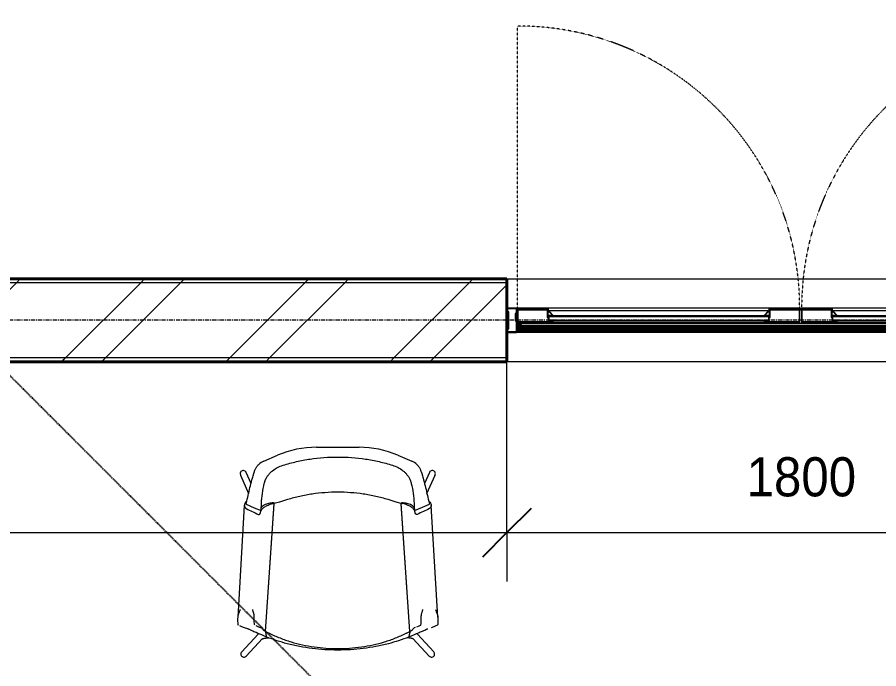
# Model space of a CAD drawing. Header units: millimetres. Extents: x -44657 to 28812, y -28146 to 16565.
# Drawn here: x -27726 to -25086, y -2379 to -383 of the extents above; entities that cross this region are included whole.
import ezdxf

# ---------------------------------------------------------------- set-up
doc = ezdxf.new("R2010")
doc.units = ezdxf.units.MM
for name, pattern in [('Dash 1_5mm', [3, 1.5, -1.5]), ('Detail Dash', [1.1, 0.55, -0.55]), ('Grid Line', [22.225, 12.7, -3.175, 3.175, -3.175])]:
    doc.linetypes.add(name, pattern=pattern)
for name, color, linetype, lineweight in [('A-ANNO-DIMS', 211, 'Continuous', 5), ('A-ANNO-DIMS-100', 211, 'Continuous', 5), ('A-DETL', 90, 'Continuous', 5), ('A-DOOR', 31, 'Continuous', 9), ('A-FLOR', 192, 'Continuous', 9), ('A-WALL', 113, 'Continuous', 9), ('A-WALL-PATT', 111, 'Continuous', 9), ('I-FURN', 30, 'Continuous', 5), ('I-WALL', 2, 'Continuous', 9), ('S-GRID', 1, 'Continuous', 5)]:
    doc.layers.add(name, color=color, linetype=linetype, lineweight=lineweight)
doc.styles.add('Arial_3', font='arial.ttf', dxfattribs={"width": 0.9, "height": 120})
doc.dimstyles.new('SVA_-_1_2mm_Arial', dxfattribs={"dimscale": 304.8, "dimtxt": 122.431128, "dimasz": 0.492126, "dimexe": 0.492126, "dimexo": 0.0625, "dimgap": 0.246063, "dimtad": 1, "dimdec": 0, "dimrnd": 5, "dimzin": 0, "dimdsep": 46, "dimtxsty": 'Arial_3', "dimblk1": 'OBLIQUE', "dimblk2": 'OBLIQUE', "dimsah": 1, "dimcen": 0.09, "dimdle": 0.492126, "dimazin": 0, "dimtfac": 1, "dimtdec": 4, "dimtix": 1, "dimtmove": 0, "dimatfit": 3, "dimfxl": 1.968504, "dimfxlon": 1, "dimtvp": 1, "dimtfill": 1, "dimtolj": 1, "dimtzin": 0, "dimarcsym": 2})
pattern_1 = [(45, (0, 0), (-251.447, 251.447), []), (45, (0, 381), (-251.447, 251.447), [])]

# ---------------------------------------------------------------- blocks, each defined once
blk = doc.blocks.new('Coalesse_Bindu_LowBackGuestChair - FABRIC-V48-NEW PROPOSED GROUND STOREY PLAN _White Box_')
at = {"layer": 'I-FURN', "color": 31}
for p, q in [((-65.1, 347.5), (65.1, 347.5)), ((-226.7, 305.3), (-184.3, 323.3)), ((184.3, 323.3), (226.7, 305.3)), ((-265.8, 236.6), (-280.6, 270.1)), ((280.6, 270.1), (265.8, 236.6)), ((-298, 262.4), (-273.2, 206.3)), ((273.2, 206.3), (298, 262.4)), ((-286.3, 169.4), (-306.6, -172.7)), ((-221.2, -216.6), (-194.5, 175)), ((-221.2, -216.6), (-194.5, 174.2)), ((-178.8, 179.9), (-194.5, 175)), ((194.5, 175), (178.8, 179.9)), ((221.2, -216.6), (194.5, 175)), ((221.2, -216.6), (194.5, 174.2)), ((306.6, -172.7), (286.3, 169.4)), ((-244.1, -225.2), (-294.2, -279.3)), ((294.2, -279.3), (244.1, -225.2)), ((-280.2, -292.3), (-230.1, -238.2)), ((230.1, -238.2), (280.2, -292.3))]:
    blk.add_line(p, q, dxfattribs=at)
at = {"layer": 'I-FURN', "color": 31, "flags": 128}
for points in [[(-280.4, 269.7), (-281, 270.9), (-282.4, 272.9), (-284.2, 274.5), (-286.3, 275.6), (-288.6, 276.2), (-290.9, 276.2), (-293.1, 275.6), (-295.1, 274.5), (-296.8, 272.9), (-298, 270.9), (-298.7, 268.6), (-298.9, 266.2)], [(-298.9, 266.2), (-298.5, 263.8), (-297.6, 261.5)], [(298.9, 266.2), (298.7, 268.6), (298, 270.9), (296.8, 272.9), (295.1, 274.5), (293.1, 275.6), (290.9, 276.2), (288.6, 276.2), (286.3, 275.6), (284.2, 274.5), (282.4, 272.9), (281, 270.9), (280.6, 270.1)], [(297.6, 261.5), (298.5, 263.8), (298.9, 266.2)], [(-280.6, 173.2), (-256.4, 162.5), (-235.2, 154)], [(-234.4, 163.6), (-234.1, 169.4), (-233.9, 175.2)], [(233.9, 175.2), (234.1, 169.4), (234.4, 163.6)], [(235.2, 154), (259.7, 163.9), (280.6, 173.2)], [(-275.7, -208.3), (-285.7, -205.5), (-294, -202.6), (-300.4, -199.7)], [(-251, -198.7), (-247.2, -200.6), (-242.4, -202.5), (-236.9, -204.4)], [(242.4, -202.5), (247.2, -200.6), (251, -198.7), (254.1, -196.8)], [(305.2, -196.8), (300.4, -199.7), (294, -202.6), (285.7, -205.5)], [(-244.1, -225.2), (-242.9, -224.1), (-241.7, -223.2)], [(-231.2, -239.1), (-231.1, -239.1), (-230.9, -239), (-230.5, -238.8), (-230, -238.7), (-229.4, -238.5), (-228.7, -238.3), (-227.9, -238.1), (-227, -237.9), (-226.1, -237.7), (-225, -237.4), (-223.9, -237.2), (-222.7, -237), (-221.5, -236.9), (-220.1, -236.7), (-218.8, -236.5), (-217.3, -236.3), (-215.9, -236.1), (-214.3, -236), (-212.7, -235.8)], [(231.2, -239.1), (231.1, -239.1), (230.9, -239), (230.5, -238.8), (230, -238.7), (229.4, -238.5), (228.7, -238.3), (227.9, -238.1), (227, -237.9), (226.1, -237.7), (225, -237.4), (223.9, -237.2), (222.7, -237), (221.5, -236.9), (220.1, -236.7), (218.8, -236.5), (217.3, -236.3), (215.9, -236.1), (214.3, -236), (212.7, -235.8)], [(244.1, -225.2), (242.9, -224.1), (241.7, -223.2)], [(-294.2, -279.4), (-295.6, -281.3), (-296.5, -283.5), (-296.8, -285.8)], [(-296.8, -285.8), (-296.6, -288.1), (-295.8, -290.3), (-294.5, -292.2), (-292.8, -293.7), (-290.8, -294.8), (-288.5, -295.4), (-286.2, -295.4), (-284, -294.8), (-281.9, -293.7), (-280.1, -292.2)], [(280.1, -292.2), (281.9, -293.7), (284, -294.8), (286.2, -295.4), (288.5, -295.4), (290.8, -294.8), (292.8, -293.7), (294.5, -292.2), (295.8, -290.3), (296.6, -288.1), (296.8, -285.8)], [(296.8, -285.8), (296.5, -283.5), (295.6, -281.3), (294.2, -279.4)]]:
    blk.add_lwpolyline(points, dxfattribs=at)
at = {"layer": 'I-FURN', "color": 31}
for centre, radius, start, end in [((-65.1, 42.3), 305.2, 90, 113), ((65.1, 42.3), 305.2, 67, 90), ((-206.8, 258.5), 50.9, 113, 134.0866), ((206.8, 258.5), 50.9, 45.9134, 67)]:
    blk.add_arc(centre, radius, start, end, dxfattribs=at)
for points, knots in [([(-167.6, 292.7), (-154.1, 296.9), (-126.7, 304.1), (-70.9, 314.7), (0, 319.9), (70.9, 314.7), (126.7, 304.1), (154.1, 296.9), (167.6, 292.7)], [0, 0, 0, 0, 0.125, 0.25, 0.5, 0.75, 0.875, 1, 1, 1, 1]), ([(-254.9, 274.2), (-254.2, 276.7), (-252.6, 280.3), (-250, 285.1), (-247, 289.8), (-244.2, 293), (-242.2, 295)], [-1, -1, -1, -1, -0.666667, -0.5, -0.333333, 0, 0, 0, 0]), ([(242.2, 295), (244.2, 293), (247, 289.8), (250, 285.1), (252.6, 280.3), (254.2, 276.7), (254.9, 274.2)], [-1, -1, -1, -1, -0.666667, -0.5, -0.333333, 0, 0, 0, 0]), ([(-225.3, 236.7), (-225, 238.2), (-224.2, 240.8), (-222.9, 244.4), (-222, 246.6), (-221.3, 248.4), (-220.4, 250.2), (-219.2, 252.6), (-216.8, 257.1), (-214, 261), (-212, 263.6)], [0, 0, 0, 0, 0.25, 0.375, 0.4375, 0.5, 0.5625, 0.625, 0.75, 1, 1, 1, 1]), ([(212, 263.6), (214, 261), (216.8, 257.1), (219.6, 252), (221, 249), (222, 246.6), (222.9, 244.4), (224.2, 240.8), (225, 238.2), (225.3, 236.7)], [0, 0, 0, 0, 0.25, 0.375, 0.5, 0.5625, 0.625, 0.75, 1, 1, 1, 1]), ([(-286.3, 169.6), (-286.3, 169.2), (-286.3, 168.6), (-286.1, 167.7), (-285.9, 167), (-285.6, 166.2), (-285.3, 165.4), (-284.9, 164.7), (-284.4, 163.7), (-283.9, 163), (-283.6, 162.5), (-283.4, 162.3), (-283.2, 162), (-282.9, 161.5), (-282.5, 161.1), (-282.2, 160.9), (-282, 160.7), (-281.7, 160.4), (-281.2, 160), (-280.8, 159.8), (-280.5, 159.6)], [0, 0, 0, 0, 0.142857, 0.214286, 0.285714, 0.357143, 0.428571, 0.5, 0.571429, 0.678571, 0.705357, 0.71875, 0.732143, 0.785714, 0.839286, 0.852679, 0.866071, 0.892857, 0.946429, 1, 1, 1, 1]), ([(-279, 182.7), (-279, 182.7), (-282.1, 179.8), (-284.3, 176.5), (-285.7, 172.8)], [0.6948838, 0.6948838, 0.6948838, 0.6948838, 0.7, 1, 1, 1, 1]), ([(-280.6, 173.3), (-280.7, 173.2), (-280.6, 174), (-279.6, 178.3), (-278.7, 182.6)], [-0.75, -0.75, -0.75, -0.75, -0.5, 0, 0, 0, 0]), ([(-218.5, 173.7), (-221.4, 172.8), (-226.4, 170.7), (-231.7, 166.6), (-233.8, 163.4), (-234.5, 161.7)], [0, 0, 0, 0, 0.25, 0.5, 0.7430532, 0.7430532, 0.7430532, 0.7430532]), ([(-199.6, 175), (-199.3, 175.1), (-198.4, 175.1), (-196.5, 174.7), (-195.2, 174.4), (-194.5, 174.2)], [0, 0, 0, 0, 0.4, 0.7, 1, 1, 1, 1]), ([(199.6, 175), (199.3, 175.1), (198.8, 175.1), (197.9, 175), (196.6, 174.7), (195.4, 174.4), (194.5, 174.2)], [-1, -1, -1, -1, -0.7, -0.55, -0.4, 0, 0, 0, 0]), ([(234.5, 161.7), (233.8, 163.4), (231.7, 166.6), (226.4, 170.7), (221.4, 172.8), (218.5, 173.7)], [0.2569468, 0.2569468, 0.2569468, 0.2569468, 0.5, 0.75, 1, 1, 1, 1]), ([(278.7, 182.6), (279.6, 178.3), (280.6, 174), (280.7, 173.2), (280.6, 173.3)], [-1, -1, -1, -1, -0.5, -0.25, -0.25, -0.25, -0.25]), ([(279, 182.7), (280, 181.7), (282.8, 178.7), (284.8, 175.3), (285.7, 172.8)], [-0.3051162, -0.3051162, -0.3051162, -0.3051162, -0.2, 0, 0, 0, 0]), ([(286.3, 169.6), (286.3, 169.3), (286.3, 168.9), (286.2, 168.2), (286.1, 167.7), (286, 167.2), (285.9, 166.9), (285.7, 166.3), (285.2, 165.3), (284.6, 164.1), (284.1, 163.2), (283.7, 162.7), (283.5, 162.4), (283.3, 162.1), (283.1, 161.9), (282.9, 161.5), (282.5, 161.2), (282.2, 160.8), (281.8, 160.5), (281.3, 160.1), (280.8, 159.8), (280.5, 159.6)], [-1, -1, -1, -1, -0.892857, -0.839286, -0.785714, -0.732143, -0.705357, -0.678571, -0.571429, -0.428571, -0.357143, -0.321429, -0.285714, -0.267857, -0.25, -0.214286, -0.178571, -0.142857, -0.107143, -0.071429, 0, 0, 0, 0]), ([(-243.4, 142.1), (-243.2, 142), (-242.7, 141.9), (-242.3, 141.8), (-242, 141.8), (-241.8, 141.8), (-241.6, 141.8), (-241.4, 141.9), (-241, 142), (-240.7, 142.1), (-240.5, 142.2), (-240.3, 142.2), (-240.2, 142.3), (-240, 142.4), (-239.7, 142.6), (-239.5, 142.8), (-239.3, 142.9), (-239.1, 143), (-239, 143.1), (-238.8, 143.3), (-238.7, 143.5), (-238.4, 143.7), (-238.1, 144), (-237.8, 144.4), (-237.4, 145.1), (-237, 146), (-236.8, 146.6), (-236.8, 147)], [0, 0, 0, 0, 0.071429, 0.107143, 0.125, 0.142857, 0.160714, 0.178571, 0.214286, 0.25, 0.267857, 0.285714, 0.303571, 0.321429, 0.357143, 0.392857, 0.410714, 0.428571, 0.446429, 0.464286, 0.5, 0.535714, 0.571429, 0.642857, 0.714286, 0.857143, 1, 1, 1, 1]), ([(243.4, 142.1), (243.2, 142), (242.8, 141.9), (242.3, 141.8), (241.9, 141.8), (241.5, 141.8), (241, 142), (240.6, 142.1), (240.2, 142.3), (239.9, 142.4), (239.6, 142.6), (239.3, 142.9), (239.2, 143), (239, 143.1), (238.8, 143.3), (238.7, 143.5), (238.4, 143.7), (238.1, 144), (237.8, 144.4), (237.4, 145.1), (237, 146), (236.8, 146.6), (236.8, 147)], [-1, -1, -1, -1, -0.946429, -0.892857, -0.859375, -0.839286, -0.785714, -0.732143, -0.705357, -0.678571, -0.625, -0.598214, -0.571429, -0.553571, -0.535714, -0.5, -0.464286, -0.428571, -0.357143, -0.285714, -0.142857, 0, 0, 0, 0]), ([(-298.9, -149.5), (-299.4, -150.6), (-300.4, -152.9), (-301.8, -156.3), (-303.2, -159.7), (-304.2, -162.6), (-305, -164.9), (-305.5, -166.6), (-305.9, -168.3), (-306.4, -170.5), (-306.6, -172.2), (-306.6, -173.3)], [0, 0, 0, 0, 0.142857, 0.285714, 0.428571, 0.571429, 0.642857, 0.714286, 0.785714, 0.857143, 1, 1, 1, 1]), ([(-255.7, -172), (-255.7, -171), (-255.8, -168.9), (-256.1, -166.3), (-256.6, -164.1), (-257, -162), (-257.7, -159.2), (-258.7, -156), (-259.7, -152.7), (-260.4, -150.5), (-260.7, -149.5)], [0, 0, 0, 0, 0.142857, 0.285714, 0.357143, 0.428571, 0.571429, 0.714286, 0.857143, 1, 1, 1, 1]), ([(255.7, -172), (255.7, -171), (255.8, -168.9), (256.1, -166.3), (256.6, -164.1), (257, -162), (257.7, -159.2), (258.7, -156), (259.7, -152.7), (260.4, -150.5), (260.7, -149.5)], [-1, -1, -1, -1, -0.857143, -0.714286, -0.642857, -0.571429, -0.428571, -0.285714, -0.142857, 0, 0, 0, 0]), ([(298.9, -149.5), (299.6, -151.1), (300.5, -153.3), (301.6, -155.9), (302.3, -157.6), (303.3, -160), (304.2, -162.6), (305, -164.9), (305.5, -166.6), (305.9, -168.3), (306.4, -170.5), (306.6, -172.2), (306.6, -173.3)], [-1, -1, -1, -1, -0.785714, -0.732143, -0.678571, -0.571429, -0.428571, -0.357143, -0.285714, -0.214286, -0.142857, 0, 0, 0, 0]), ([(-254.1, -196.8), (-254.7, -196.3), (-255.5, -193.3), (-255.9, -183.9), (-255.8, -176.2), (-255.7, -172)], [0, 0, 0, 0, 0.4, 0.7, 1, 1, 1, 1]), ([(254.1, -196.8), (254.6, -196.4), (255.3, -194.3), (255.9, -186.3), (255.9, -177.6), (255.7, -172)], [-1, -1, -1, -1, -0.7, -0.4, 0, 0, 0, 0]), ([(-271.4, -210), (-269.6, -211), (-264, -213.4), (-249.3, -219.6), (-236.1, -225.4), (-228, -229)], [-1, -1, -1, -1, -0.7, -0.4, 0, 0, 0, 0]), ([(228, -229), (234.1, -226.3), (245.6, -221.2), (261.7, -214.4), (269, -211.3), (271.4, -210)], [-1, -1, -1, -1, -0.7, -0.4, 0, 0, 0, 0]), ([(-209.7, -221.8), (-199, -227.2), (-177.2, -237.1), (-131.8, -252.9), (-72.7, -265.7), (0, -270.7), (72.7, -265.6), (131.8, -252.9), (177.2, -237), (199, -227.2), (209.7, -221.8)], [0, 0, 0, 0, 0.083333, 0.166667, 0.333333, 0.5, 0.666667, 0.833333, 0.916667, 1, 1, 1, 1]), ([(154.9, -254.3), (142.3, -257.6), (117, -263.3), (65.4, -271.3), (0, -275.2), (-65.4, -271.3), (-117, -263.3), (-142.3, -257.6), (-154.9, -254.3)], [0, 0, 0, 0, 0.125, 0.25, 0.5, 0.75, 0.875, 1, 1, 1, 1])]:
    blk.add_open_spline(points, degree=3, knots=knots, dxfattribs=at)
for points in [[(-199.7, 275.8), (-194.9, 279.6), (-184.8, 286.2), (-173.5, 290.9), (-167.6, 292.7)], [(167.6, 292.7), (173.5, 290.9), (184.8, 286.2), (194.9, 279.6), (199.7, 275.8)], [(-261.4, 253.4), (-261, 255.1), (-259.8, 259.3), (-258.1, 264.8), (-257.1, 267.8)], [(-257.1, 267.8), (-256.7, 268.9), (-256, 270.9), (-255.3, 273.1), (-254.9, 274.2)], [(-212, 263.6), (-210.2, 265.7), (-206.4, 270), (-202, 273.9), (-199.7, 275.8)], [(199.7, 275.8), (202, 273.9), (206.4, 270), (210.2, 265.7), (212, 263.6)], [(254.9, 274.2), (255.3, 273.1), (256, 270.9), (256.7, 268.9), (257.1, 267.8)], [(257.1, 267.8), (258.1, 264.8), (259.8, 259.3), (261, 255.1), (261.4, 253.4)], [(-278.7, 182.6), (-276.9, 190.5), (-273.3, 206.3), (-267.5, 229.9), (-263.5, 245.6), (-261.4, 253.4)], [(261.4, 253.4), (263.5, 245.6), (267.5, 229.9), (273.3, 206.3), (276.9, 190.5), (278.7, 182.6)], [(-233.9, 175.2), (-233.4, 185.7), (-231.5, 206.5), (-227.7, 226.8), (-225.3, 236.7)], [(225.3, 236.7), (227.7, 226.8), (231.5, 206.5), (233.4, 185.7), (233.9, 175.2)], [(-154, 187.4), (-158.2, 186.2), (-166.4, 183.7), (-174.6, 181.1), (-178.8, 179.9)], [(154, 187.4), (141.6, 191.2), (116.6, 197.7), (78.1, 204.8), (39.2, 209), (0, 210.5), (-39.2, 209), (-78.1, 204.8), (-116.6, 197.7), (-141.6, 191.2), (-154, 187.4)], [(178.8, 179.9), (174.6, 181.1), (166.4, 183.7), (158.2, 186.2), (154, 187.4)], [(-285.7, 172.8), (-285.8, 172.6), (-286, 171.8), (-286.2, 170.4), (-286.3, 169.6)], [(-280.5, 159.6), (-274.4, 156.5), (-262.2, 150.5), (-249.7, 144.9), (-243.4, 142.1)], [(-236, 151.6), (-234.8, 154.2), (-231.6, 159.2), (-224, 165.6), (-213.5, 170.9), (-204.5, 173.7), (-199.6, 175)], [(-235.2, 154), (-235.1, 154), (-234.9, 154.6), (-234.6, 157.9), (-234.4, 161.5), (-234.4, 163.6)], [(-196.4, 177.9), (-199.4, 177.6), (-205, 176.9), (-212.3, 175.5), (-216.6, 174.4), (-218.5, 173.7)], [(-194.5, 174.2), (-195.1, 175.1), (-195.7, 176.1), (-196.3, 177.1)], [(-194.5, 175), (-195, 176.1), (-195.5, 177.2), (-196, 178.3)], [(196, 178.3), (195.5, 177.2), (195, 176.1), (194.5, 175)], [(194.5, 174.2), (195.1, 175.1), (195.7, 176.1), (196.3, 177.1)], [(218.5, 173.7), (216.6, 174.4), (212.3, 175.5), (205, 176.9), (199.4, 177.6), (196.4, 177.9)], [(236, 151.6), (234.8, 154.2), (231.6, 159.2), (224, 165.6), (213.5, 170.9), (204.5, 173.7), (199.6, 175)], [(234.4, 163.6), (234.4, 161.5), (234.6, 157.9), (234.9, 154.6), (235.1, 154), (235.2, 154)], [(280.5, 159.6), (274.4, 156.5), (262.2, 150.5), (249.7, 144.9), (243.4, 142.1)], [(285.7, 172.8), (285.8, 172.6), (286, 171.8), (286.2, 170.4), (286.3, 169.6)], [(-236.8, 147), (-236.7, 148.1), (-236.4, 150.1), (-236.1, 151.2), (-236, 151.6)], [(236.8, 147), (236.7, 148.1), (236.4, 150.1), (236.1, 151.2), (236, 151.6)], [(-306.6, -173.3), (-306.8, -179.9), (-306.8, -191.3), (-305.8, -196.2), (-305.2, -196.8)], [(306.6, -173.3), (306.8, -179.9), (306.8, -191.3), (305.8, -196.2), (305.2, -196.8)], [(-275.7, -208.3), (-275, -208.5), (-273.6, -209), (-272.1, -209.6), (-271.4, -210)], [(-225.9, -214.1), (-227.9, -211.7), (-231.8, -207.6), (-235.3, -205.2), (-236.9, -204.4)], [(236.9, -204.4), (235.3, -205.2), (231.8, -207.6), (227.9, -211.7), (225.9, -214.1)], [(271.4, -210), (272.1, -209.6), (273.6, -209), (275, -208.5), (275.7, -208.3)], [(-228, -229), (-226.3, -229.8), (-222.8, -231.4), (-219.1, -232.9), (-217.3, -233.7)], [(-221.2, -216.6), (-221.7, -216.4), (-222.5, -216.1), (-223.7, -215.5), (-224.7, -215), (-225.5, -214.5), (-225.8, -214.2), (-225.9, -214.1)], [(-219.6, -224.2), (-219.9, -222.9), (-220.4, -220.4), (-221, -217.8), (-221.2, -216.6)], [(-221.2, -216.6), (-219.8, -217.2), (-216.9, -218.3), (-214.1, -219.6), (-212.7, -220.3)], [(-219.6, -224.2), (-219.9, -222.9), (-220.4, -220.4), (-221, -217.8), (-221.2, -216.6)], [(-217.3, -233.7), (-217.7, -232.2), (-218.5, -229.1), (-219.3, -225.9), (-219.6, -224.2)], [(-217.3, -233.7), (-217.7, -232.2), (-218.5, -229.1), (-219.3, -225.9), (-219.6, -224.2)], [(-154.9, -254.3), (-165.5, -251.4), (-186.6, -245.2), (-207.2, -237.7), (-217.3, -233.7)], [(-212.7, -220.3), (-212.2, -220.5), (-211.2, -221), (-210.2, -221.5), (-209.7, -221.8)], [(217.3, -233.7), (207.2, -237.7), (186.6, -245.2), (165.5, -251.4), (154.9, -254.3)], [(209.7, -221.8), (210.2, -221.5), (211.2, -221), (212.2, -220.5), (212.7, -220.3)], [(212.7, -220.3), (214.1, -219.6), (216.9, -218.3), (219.8, -217.2), (221.2, -216.6)], [(219.6, -224.2), (219.3, -225.9), (218.5, -229.1), (217.7, -232.2), (217.3, -233.7)], [(219.6, -224.2), (219.3, -225.9), (218.5, -229.1), (217.7, -232.2), (217.3, -233.7)], [(217.3, -233.7), (219.1, -232.9), (222.8, -231.4), (226.3, -229.8), (228, -229)], [(221.2, -216.6), (221, -217.8), (220.4, -220.4), (219.9, -222.9), (219.6, -224.2)], [(221.2, -216.6), (221, -217.8), (220.4, -220.4), (219.9, -222.9), (219.6, -224.2)], [(225.9, -214.1), (225.8, -214.2), (225.5, -214.5), (224.7, -215), (223.7, -215.5), (222.5, -216.1), (221.7, -216.4), (221.2, -216.6)]]:
    blk.add_open_spline(points, degree=3, dxfattribs=at)
blk = doc.blocks.new('Door Aluminium - Double Opening Out with Cill - Door Aluminium Double Opening Out with Cill 1800x2400 3-1370061-NEW PROPOSED GROUND STOREY PLAN _White Box_')
at = {"layer": 'A-DOOR', "linetype": 'Detail Dash', "lineweight": 5}
for p, q in [((-867, 37.3), (-867, 901.3)), ((867, 37.3), (867, 901.3))]:
    blk.add_line(p, q, dxfattribs=at)
at = {"layer": 'A-DOOR', "lineweight": 5}
for p, q in [((-870, 37.5), (-900, 37.5)), ((-898, 35.5), (-872, 35.5)), ((-898, 26.3), (-898, 35.5)), ((-872, 35.5), (-872, 20.3)), ((-870, 17), (-870, 37.5)), ((-866.9, 35.5), (-870, 35.5)), ((-866.8, 33.5), (-870, 33.5)), ((-867, 31.4), (-870, 31.4)), ((-772, 37.3), (-867, 37.3)), ((-867, 37.3), (-867, -6.7)), ((-865.2, 35.5), (-773.8, 35.5)), ((-865.2, -4.9), (-865.2, 35.5)), ((-773.8, 33.5), (-865.2, 33.5)), ((-773.6, 31.4), (-865.2, 31.4)), ((-773.8, 30.6), (-776.4, 30.6)), ((-776.4, 30.6), (-776.4, 8.5)), ((-774.6, 10.3), (-774.6, 27.3)), ((-774.6, 27.3), (-772, 27.3)), ((-774.1, 27), (-774.1, 13.9)), ((-771.8, 27), (-774.1, 27)), ((-774.1, 27), (-770.8, 27)), ((-773.8, 35.5), (-773.8, 30.6)), ((-98, 37.3), (-772, 37.3)), ((-772, 27.3), (-772, 37.3)), ((-772, 26), (-772, 27.3)), ((-756.9, 13.9), (-771.8, 28.9)), ((-771.8, 28.9), (-771.8, 27)), ((-771.8, 28.9), (-771.8, 27)), ((-98.2, 28.9), (-771.8, 28.9)), ((-98.2, 28.9), (-113.1, 13.9)), ((-99.2, 27), (-95.9, 27)), ((-98.2, 27), (-98.2, 28.9)), ((-98.2, 28.9), (-98.2, 27)), ((-95.9, 27), (-98.2, 27)), ((-3, 37.3), (-98, 37.3)), ((-98, 37.3), (-98, 27.3)), ((-98, 27.3), (-98, 26)), ((-98, 27.3), (-95.4, 27.3)), ((-4.8, 31.4), (-96.4, 31.4)), ((-96.2, 30.6), (-96.2, 35.5)), ((-96.2, 35.5), (-4.8, 35.5)), ((-4.8, 33.5), (-96.2, 33.5)), ((-93.6, 30.6), (-96.2, 30.6)), ((-95.9, 13.9), (-95.9, 27)), ((-95.4, 27.3), (-95.4, 10.3)), ((-93.6, 8.5), (-93.6, 30.6)), ((-4.8, 35.5), (-4.8, -4.9)), ((3.2, 33.5), (-3.2, 33.5)), ((3.1, 35.5), (-3.1, 35.5)), ((-3, -6.7), (-3, 37.3)), ((3, 31.4), (-3, 31.4)), ((98, 37.3), (3, 37.3)), ((3, 37.3), (3, -6.7)), ((4.8, 35.5), (96.2, 35.5)), ((4.8, -4.9), (4.8, 35.5)), ((96.2, 33.5), (4.8, 33.5)), ((96.4, 31.4), (4.8, 31.4)), ((96.2, 30.6), (93.6, 30.6)), ((93.6, 30.6), (93.6, 8.5)), ((95.4, 10.3), (95.4, 27.3)), ((95.4, 27.3), (98, 27.3)), ((98.2, 27), (95.9, 27)), ((95.9, 27), (95.9, 13.9)), ((95.9, 27), (99.2, 27)), ((96.2, 35.5), (96.2, 30.6)), ((772, 37.3), (98, 37.3)), ((98, 27.3), (98, 37.3)), ((98, 26), (98, 27.3)), ((113.1, 13.9), (98.2, 28.9)), ((98.2, 28.9), (98.2, 27)), ((771.8, 28.9), (98.2, 28.9)), ((98.2, 27), (98.2, 28.9)), ((771.8, 28.9), (756.9, 13.9)), ((770.8, 27), (774.1, 27)), ((771.8, 27), (771.8, 28.9)), ((771.8, 27), (771.8, 28.9)), ((774.1, 27), (771.8, 27)), ((867, 37.3), (772, 37.3)), ((772, 37.3), (772, 27.3)), ((772, 27.3), (772, 26)), ((772, 27.3), (774.6, 27.3)), ((865.2, 31.4), (773.6, 31.4)), ((773.8, 30.6), (773.8, 35.5)), ((773.8, 35.5), (865.2, 35.5)), ((865.2, 33.5), (773.8, 33.5)), ((776.4, 30.6), (773.8, 30.6)), ((774.1, 13.9), (774.1, 27)), ((774.6, 27.3), (774.6, 10.3)), ((776.4, 8.5), (776.4, 30.6)), ((865.2, 35.5), (865.2, -4.9)), ((870, 33.5), (866.8, 33.5)), ((870, 35.5), (866.9, 35.5)), ((867, -6.7), (867, 37.3)), ((870, 31.4), (867, 31.4)), ((900, 37.5), (870, 37.5)), ((870, 37.5), (870, 17)), ((872, 35.5), (898, 35.5)), ((872, 20.3), (872, 35.5)), ((898, 35.5), (898, 26.3)), ((-900, 22), (-898.5, 22)), ((-898.5, 22), (-900, 22)), ((-898.5, 24.5), (-895.5, 24.5)), ((-898.5, 22), (-898.5, 24.5)), ((-895.5, 24.5), (-898.5, 24.5)), ((-898.5, 24.5), (-898.5, 22)), ((-893.7, 26.3), (-898, 26.3)), ((-895.5, 24.5), (-895.5, -24.5)), ((-893.7, -26.3), (-893.7, 26.3)), ((-872, 20.3), (-874.4, 20.3)), ((-874.4, 20.3), (-874.4, -1.8)), ((-874.4, 20.3), (-872, 20.3)), ((-872.6, 0), (-872.6, 18.5)), ((-872.6, 18.5), (-871, 18.5)), ((-871, 18.5), (-872.6, 18.5)), ((-871.3, 0), (-872.6, 0)), ((-872.6, 0), (-871.3, 0)), ((-871, 3), (-871.3, 0)), ((-871.3, 0), (-871, 3)), ((-871, 18.5), (-871, 17)), ((-871, 17), (-871, 18.5)), ((-871, 17), (-870, 17)), ((-870, 3), (-871, 3)), ((-871, 3), (-870, 3)), ((-870, 3), (-870, 17)), ((-870, -10.2), (-870, 3)), ((-776.4, 8.5), (-773.8, 8.5)), ((-773.8, 8.5), (-776.4, 8.5)), ((-773.3, 10.3), (-774.6, 10.3)), ((-774.6, 10.3), (-773.3, 10.3)), ((-774.1, 13.9), (-756.9, 13.9)), ((-773.8, 8.5), (-773.8, -4.9)), ((-772, 13.3), (-773.3, 13.3)), ((-773.3, 13.3), (-773.3, 10.3)), ((-773.3, 10.3), (-773.3, 13.3)), ((-773.3, 13.3), (-772, 13.3)), ((-773.1, 14.9), (-773.1, 26)), ((-773.1, 26), (-770.3, 26)), ((-770.3, 26), (-773.1, 26)), ((-759.3, 14.9), (-773.1, 14.9)), ((-98, 13.3), (-772, 13.3)), ((-772, 0), (-772, 13.3)), ((-98, 10), (-771.8, 10)), ((-771.8, 10), (-771.8, 0)), ((-771.8, 0), (-98, 0)), ((-770.3, 26), (-759.3, 14.9)), ((-756.9, 13.9), (-113.1, 13.9)), ((-113.1, 13.9), (-95.9, 13.9)), ((-110.7, 14.9), (-99.7, 26)), ((-96.9, 14.9), (-110.7, 14.9)), ((-99.7, 26), (-96.9, 26)), ((-96.9, 26), (-99.7, 26)), ((-96.7, 13.3), (-98, 13.3)), ((-98, 13.3), (-98, 0)), ((-98, 13.3), (-96.7, 13.3)), ((-98, 0), (-98, 10)), ((-96.9, 26), (-96.9, 14.9)), ((-96.7, 10.3), (-96.7, 13.3)), ((-96.7, 13.3), (-96.7, 10.3)), ((-95.4, 10.3), (-96.7, 10.3)), ((-96.7, 10.3), (-95.4, 10.3)), ((-96.2, -4.9), (-96.2, 8.5)), ((-96.2, 8.5), (-93.6, 8.5)), ((-93.6, 8.5), (-96.2, 8.5)), ((93.6, 8.5), (96.2, 8.5)), ((96.2, 8.5), (93.6, 8.5)), ((96.7, 10.3), (95.4, 10.3)), ((95.4, 10.3), (96.7, 10.3)), ((95.9, 13.9), (113.1, 13.9)), ((96.2, 8.5), (96.2, -4.9)), ((98, 13.3), (96.7, 13.3)), ((96.7, 13.3), (96.7, 10.3)), ((96.7, 10.3), (96.7, 13.3)), ((96.7, 13.3), (98, 13.3)), ((96.9, 14.9), (96.9, 26)), ((96.9, 26), (99.7, 26)), ((99.7, 26), (96.9, 26)), ((110.7, 14.9), (96.9, 14.9)), ((772, 13.3), (98, 13.3)), ((98, 0), (98, 13.3)), ((771.8, 10), (98, 10)), ((98, 10), (98, 0)), ((98, 0), (771.8, 0)), ((99.7, 26), (110.7, 14.9)), ((113.1, 13.9), (756.9, 13.9)), ((756.9, 13.9), (774.1, 13.9)), ((759.3, 14.9), (770.3, 26)), ((773.1, 14.9), (759.3, 14.9)), ((770.3, 26), (773.1, 26)), ((773.1, 26), (770.3, 26)), ((771.8, 0), (771.8, 10)), ((773.3, 13.3), (772, 13.3)), ((772, 13.3), (772, 0)), ((772, 13.3), (773.3, 13.3)), ((773.1, 26), (773.1, 14.9)), ((773.3, 10.3), (773.3, 13.3)), ((773.3, 13.3), (773.3, 10.3)), ((774.6, 10.3), (773.3, 10.3)), ((773.3, 10.3), (774.6, 10.3)), ((773.8, -4.9), (773.8, 8.5)), ((773.8, 8.5), (776.4, 8.5)), ((776.4, 8.5), (773.8, 8.5)), ((870, 17), (870, 3)), ((870, 17), (871, 17)), ((871, 3), (870, 3)), ((870, 3), (870, -10.2)), ((870, 3), (871, 3)), ((871, 17), (871, 18.5)), ((871, 18.5), (872.6, 18.5)), ((872.6, 18.5), (871, 18.5)), ((871, 18.5), (871, 17)), ((871.3, 0), (871, 3)), ((871, 3), (871.3, 0)), ((874.4, 20.3), (872, 20.3)), ((872, 20.3), (874.4, 20.3)), ((872.6, 18.5), (872.6, 0)), ((874.4, -1.8), (874.4, 20.3)), ((898, 26.3), (893.7, 26.3)), ((893.7, 26.3), (893.7, -26.3)), ((895.5, -24.5), (895.5, 24.5)), ((895.5, 24.5), (898.5, 24.5)), ((898.5, 24.5), (895.5, 24.5)), ((898.5, 24.5), (898.5, 22)), ((898.5, 22), (898.5, 24.5)), ((898.5, 22), (900, 22)), ((900, 22), (898.5, 22)), ((-898.5, -22), (-900, -22)), ((-900, -22), (-898.5, -22)), ((-898.5, -24.5), (-898.5, -22)), ((-898.5, -22), (-898.5, -24.5)), ((-895.5, -24.5), (-898.5, -24.5)), ((-898.5, -24.5), (-895.5, -24.5)), ((-898, -35.5), (-898, -26.3)), ((-898, -26.3), (-893.7, -26.3)), ((-874.4, -1.8), (-871.8, -1.8)), ((-871.8, -1.8), (-874.4, -1.8)), ((-871.8, -1.8), (-871.8, -35.5)), ((-855, -10.2), (-870, -10.2)), ((-870, -37.5), (-870, -12)), ((-870, -12), (-855, -12)), ((870, -15.7), (-870, -15.7)), ((870, -19.2), (-870, -19.2)), ((870, -22.7), (-870, -22.7)), ((870, -26.2), (-870, -26.2)), ((-867, -6.7), (-772, -6.7)), ((-773.8, -4.9), (-865.2, -4.9)), ((855, -10.2), (-855, -10.2)), ((-855, -12), (-855, -10.2)), ((-757, 0), (-772, 0)), ((-772, -6.7), (-772, -1.7)), ((-772, -1.7), (-757, -1.7)), ((-98, -6.7), (-772, -6.7)), ((-757, -1.7), (-757, 0)), ((-113, -1.7), (-757, -1.7)), ((-98, 0), (-113, 0)), ((-113, 0), (-113, -1.7)), ((-113, -1.7), (-98, -1.7)), ((-98, -1.7), (-98, -6.7)), ((-98, -6.7), (-3, -6.7)), ((-4.8, -4.9), (-96.2, -4.9)), ((3, -6.7), (98, -6.7)), ((96.2, -4.9), (4.8, -4.9)), ((113, 0), (98, 0)), ((98, -6.7), (98, -1.7)), ((98, -1.7), (113, -1.7)), ((772, -6.7), (98, -6.7)), ((113, -1.7), (113, 0)), ((757, -1.7), (113, -1.7)), ((772, 0), (757, 0)), ((757, 0), (757, -1.7)), ((757, -1.7), (772, -1.7)), ((772, -1.7), (772, -6.7)), ((772, -6.7), (867, -6.7)), ((865.2, -4.9), (773.8, -4.9)), ((870, -10.2), (855, -10.2)), ((855, -10.2), (855, -12)), ((855, -12), (870, -12)), ((870, -12), (870, -37.5)), ((872.6, 0), (871.3, 0)), ((871.3, 0), (872.6, 0)), ((871.8, -35.5), (871.8, -1.8)), ((871.8, -1.8), (874.4, -1.8)), ((874.4, -1.8), (871.8, -1.8)), ((893.7, -26.3), (898, -26.3)), ((898.5, -24.5), (895.5, -24.5)), ((895.5, -24.5), (898.5, -24.5)), ((898, -26.3), (898, -35.5)), ((900, -22), (898.5, -22)), ((898.5, -22), (898.5, -24.5)), ((898.5, -24.5), (898.5, -22)), ((898.5, -22), (900, -22)), ((-900, -37.5), (-870, -37.5)), ((-871.8, -35.5), (-898, -35.5)), ((870, -29.7), (-870, -29.7)), ((870, -33.2), (-870, -33.2)), ((870, -37.5), (-870, -37.5)), ((870, -37.5), (900, -37.5)), ((898, -35.5), (871.8, -35.5))]:
    blk.add_line(p, q, dxfattribs=at)
at = {"layer": 'A-DOOR', "linetype": 'Detail Dash', "lineweight": 5}
for centre, start, end in [((-867, 37.3), 0, 90), ((867, 37.3), 90, 180)]:
    blk.add_arc(centre, 864, start, end, dxfattribs=at)
blk = doc.blocks.new('DIMBLOCK106-NEW PROPOSED GROUND STOREY PLAN _White Box_')
at = {"layer": 'A-ANNO-DIMS-100'}
for p, q in [((-30006.6, -1962), (-30006.6, -1362)), ((-26225.6, -1962), (-26225.6, -1362)), ((-30156.6, -1962), (-26225.6, -1962)), ((-30006.6, -1962), (-30006.6, -2112)), ((-26225.6, -1962), (-26225.6, -2112))]:
    blk.add_line(p, q, dxfattribs=at)
at = {"layer": 'A-ANNO-DIMS-100', "lineweight": 25}
for p, q in [((-30006.6, -1962), (-29931.6, -1887)), ((-26225.6, -1962), (-26150.6, -1887)), ((-30006.6, -1962), (-30081.6, -2037)), ((-26225.6, -1962), (-26300.6, -2037))]:
    blk.add_line(p, q, dxfattribs=at)
at = {"layer": 'A-ANNO-DIMS-100', "color": 0, "insert": (-28281.8, -1731.2), "char_height": 120, "width": 397.807, "attachment_point": 1, "line_spacing_factor": 0.941778, "style": 'Arial_3', "bg_fill": 3, "box_fill_scale": 1.25, "bg_fill_color": 256, "bg_fill_true_color": 13158600, "bg_fill_transparency": 0}
blk.add_mtext('3780', dxfattribs=at)
blk = doc.blocks.new('_Oblique')
at = {"color": 0, "linetype": 'ByBlock', "lineweight": -2}
blk.add_line((-0.5, -0.5), (0.5, 0.5), dxfattribs=at)
blk = doc.blocks.new('DIMBLOCK107-NEW PROPOSED GROUND STOREY PLAN _White Box_')
at = {"layer": 'A-ANNO-DIMS-100'}
for p, q in [((-26225.6, -1962), (-26225.6, -1362)), ((-24425.6, -1962), (-24425.6, -1362)), ((-26225.6, -1962), (-24425.6, -1962)), ((-26225.6, -1962), (-26225.6, -2112)), ((-24425.6, -1962), (-24425.6, -2112))]:
    blk.add_line(p, q, dxfattribs=at)
at = {"layer": 'A-ANNO-DIMS-100', "lineweight": 25}
for p, q in [((-26225.6, -1962), (-26150.6, -1887)), ((-24425.6, -1962), (-24350.6, -1887)), ((-26225.6, -1962), (-26300.6, -2037)), ((-24425.6, -1962), (-24500.6, -2037))]:
    blk.add_line(p, q, dxfattribs=at)
at = {"layer": 'A-ANNO-DIMS-100', "color": 0, "insert": (-25491.3, -1731.2), "char_height": 120, "width": 397.807, "attachment_point": 1, "line_spacing_factor": 0.941778, "style": 'Arial_3', "bg_fill": 3, "box_fill_scale": 1.25, "bg_fill_color": 256, "bg_fill_true_color": 13158600, "bg_fill_transparency": 0}
blk.add_mtext('1800', dxfattribs=at)

msp = doc.modelspace()

# ---------------------------------------------------------------- hatches: boundary and pattern name
at = {"layer": 'A-WALL-PATT', "lineweight": 5}
h = msp.add_hatch(dxfattribs=at)
h.set_pattern_fill('FP_33', color=256, style=0, pattern_type=2)
h.set_pattern_definition(pattern_1)
h.paths.add_polyline_path([(-27581.6, -1196.7), (-27581.6, -1184.7), (-28491.6, -1184.7), (-28491.6, -1196.7), (-27863.7, -1196.7)])
h = msp.add_hatch(dxfattribs=at)
h.set_pattern_fill('FP_33', color=256, style=0, pattern_type=2)
h.set_pattern_definition(pattern_1)
h.paths.add_polyline_path([(-26671.6, -1196.7), (-26671.6, -1184.7), (-27581.6, -1184.7), (-27581.6, -1196.7), (-27024, -1196.7)])
h = msp.add_hatch(dxfattribs=at)
h.set_pattern_fill('FP_33', color=256, style=0, pattern_type=2)
h.set_pattern_definition(pattern_1)
h.paths.add_polyline_path([(-26225.6, -1196.7), (-26225.6, -1184.7), (-26671.6, -1184.7), (-26671.6, -1196.7), (-26604.1, -1196.7)])
h = msp.add_hatch(dxfattribs=at)
h.set_pattern_fill('FP_33', color=256, style=0, pattern_type=2)
h.set_pattern_definition(pattern_1)
h.paths.add_polyline_path([(-27581.6, -1426.7), (-27581.6, -1196.7), (-28491.6, -1196.7), (-28491.6, -1426.7), (-27863.7, -1426.7)])
h = msp.add_hatch(dxfattribs=at)
h.set_pattern_fill('FP_33', color=256, style=0, pattern_type=2)
h.set_pattern_definition(pattern_1)
h.paths.add_polyline_path([(-26671.6, -1426.7), (-26671.6, -1196.7), (-27581.6, -1196.7), (-27581.6, -1426.7), (-27024, -1426.7)])
h = msp.add_hatch(dxfattribs=at)
h.set_pattern_fill('FP_33', color=256, style=0, pattern_type=2)
h.set_pattern_definition(pattern_1)
h.paths.add_polyline_path([(-26394.2, -1426.7), (-26225.6, -1426.7), (-26225.6, -1196.7), (-26671.6, -1196.7), (-26671.6, -1426.7), (-26604.1, -1426.7)])
h = msp.add_hatch(dxfattribs=at)
h.set_pattern_fill('FP_33', color=256, style=0, pattern_type=2)
h.set_pattern_definition(pattern_1)
h.paths.add_polyline_path([(-27581.6, -1438.7), (-27581.6, -1426.7), (-28491.6, -1426.7), (-28491.6, -1438.7), (-27863.7, -1438.7)])
h = msp.add_hatch(dxfattribs=at)
h.set_pattern_fill('FP_33', color=256, style=0, pattern_type=2)
h.set_pattern_definition(pattern_1)
h.paths.add_polyline_path([(-26671.6, -1438.7), (-26671.6, -1426.7), (-27581.6, -1426.7), (-27581.6, -1438.7), (-27024, -1438.7)])
h = msp.add_hatch(dxfattribs=at)
h.set_pattern_fill('FP_33', color=256, style=0, pattern_type=2)
h.set_pattern_definition(pattern_1)
h.paths.add_polyline_path([(-26225.6, -1438.7), (-26225.6, -1426.7), (-26671.6, -1426.7), (-26671.6, -1438.7), (-26394.2, -1438.7)])

# ---------------------------------------------------------------- linework, layer by layer
at = {"layer": 'A-DETL', "linetype": 'Dash 1_5mm', "lineweight": 25}
msp.add_line((-23392.1, -5837.2), (-31160.6, 1931.3), dxfattribs=at)
at = {"layer": 'A-FLOR', "color": 55}
for p, q in [((-26225.6, -1184.7), (-24425.6, -1184.7)), ((-24425.6, -1438.7), (-26225.6, -1438.7))]:
    msp.add_line(p, q, dxfattribs=at)
at = {"layer": 'A-WALL'}
for p, q in [((-26225.6, -1196.7), (-29451.6, -1196.7)), ((-26225.6, -1426.7), (-29451.6, -1426.7))]:
    msp.add_line(p, q, dxfattribs=at)
at = {"layer": 'I-WALL', "color": 7, "lineweight": 40}
for p, q in [((-26225.6, -1184.7), (-30260.6, -1184.7)), ((-26225.6, -1438.7), (-26225.6, -1184.7)), ((-30006.6, -1438.7), (-26225.6, -1438.7))]:
    msp.add_line(p, q, dxfattribs=at)
at = {"layer": 'S-GRID', "linetype": 'Grid Line'}
msp.add_line((7444.6, -1311.7), (-34973, -1311.7), dxfattribs=at)

# ---------------------------------------------------------------- block references
at = {"layer": 'A-DOOR', "lineweight": 5}
msp.add_blockref('Door Aluminium - Double Opening Out with Cill - Door Aluminium Double Opening Out with Cill 1800x2400 3-1370061-NEW PROPOSED GROUND STOREY PLAN _White Box_', (-25325.6, -1311.7), dxfattribs=at)
at = {"layer": 'I-FURN', "color": 31}
msp.add_blockref('Coalesse_Bindu_LowBackGuestChair - FABRIC-V48-NEW PROPOSED GROUND STOREY PLAN _White Box_', (-26743.6, -2048.4), dxfattribs=at)

# ---------------------------------------------------------------- next in the draw order: dimensions: what is measured, and where the dimension line sits
at = {"layer": 'A-ANNO-DIMS'}
dim = msp.add_linear_dim(base=(-26225.6, -1962), p1=(-30006.6, -1362), p2=(-26225.6, -1362), dimstyle='SVA_-_1_2mm_Arial', override={"dimpost": '<>', "dimfxl": 3781}, dxfattribs=at)
dim.commit()
dim.dimension.update_dxf_attribs({"geometry": 'DIMBLOCK106-NEW PROPOSED GROUND STOREY PLAN _White Box_', "text_midpoint": (-28116.1, -1825.7)})

# ---------------------------------------------------------------- next in the draw order: dimensions: what is measured, and where the dimension line sits
dim = msp.add_linear_dim(base=(-24425.6, -1962), p1=(-26225.6, -1362), p2=(-24425.6, -1362), dimstyle='SVA_-_1_2mm_Arial', override={"dimpost": '<>', "dimfxl": 1800}, dxfattribs=at)
dim.commit()
dim.dimension.update_dxf_attribs({"geometry": 'DIMBLOCK107-NEW PROPOSED GROUND STOREY PLAN _White Box_', "text_midpoint": (-25325.6, -1825.7)})

doc.saveas('drawing.dxf')
